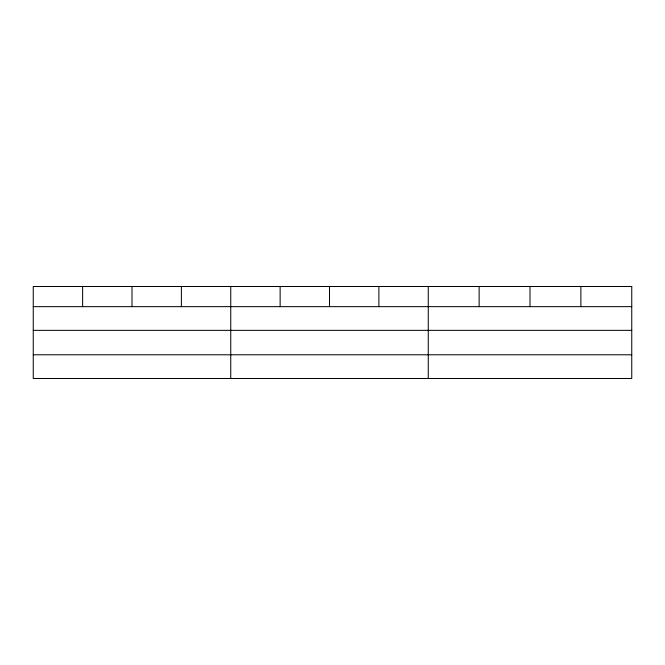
<?xml version="1.0" encoding="UTF-8"?>
<svg xmlns="http://www.w3.org/2000/svg" width="665" height="665" viewBox="0 0 665 665"><rect width="100%" height="100%" fill="white"/><g stroke="black" fill="none" stroke-linecap="round" stroke-linejoin="round"><path stroke-width="1" d="M33.25 306.648L631.75 306.648M33.25 330.355L631.75 330.355M33.25 354.786L631.75 354.786M580.877 286.507L580.877 306.648M530.005 286.507L530.005 306.648M479.132 286.507L479.132 306.648M428.26 286.507L428.26 378.493M378.884 286.507L378.884 306.648M329.507 286.507L329.507 306.648M280.131 286.507L280.131 306.648M230.755 286.507L230.755 378.493M181.379 286.507L181.379 306.648M132.003 286.507L132.003 306.648M82.626 286.507L82.626 306.648M631.75 286.507L33.25 286.507L33.25 378.493L631.75 378.493L631.75 286.507"/></g></svg>
